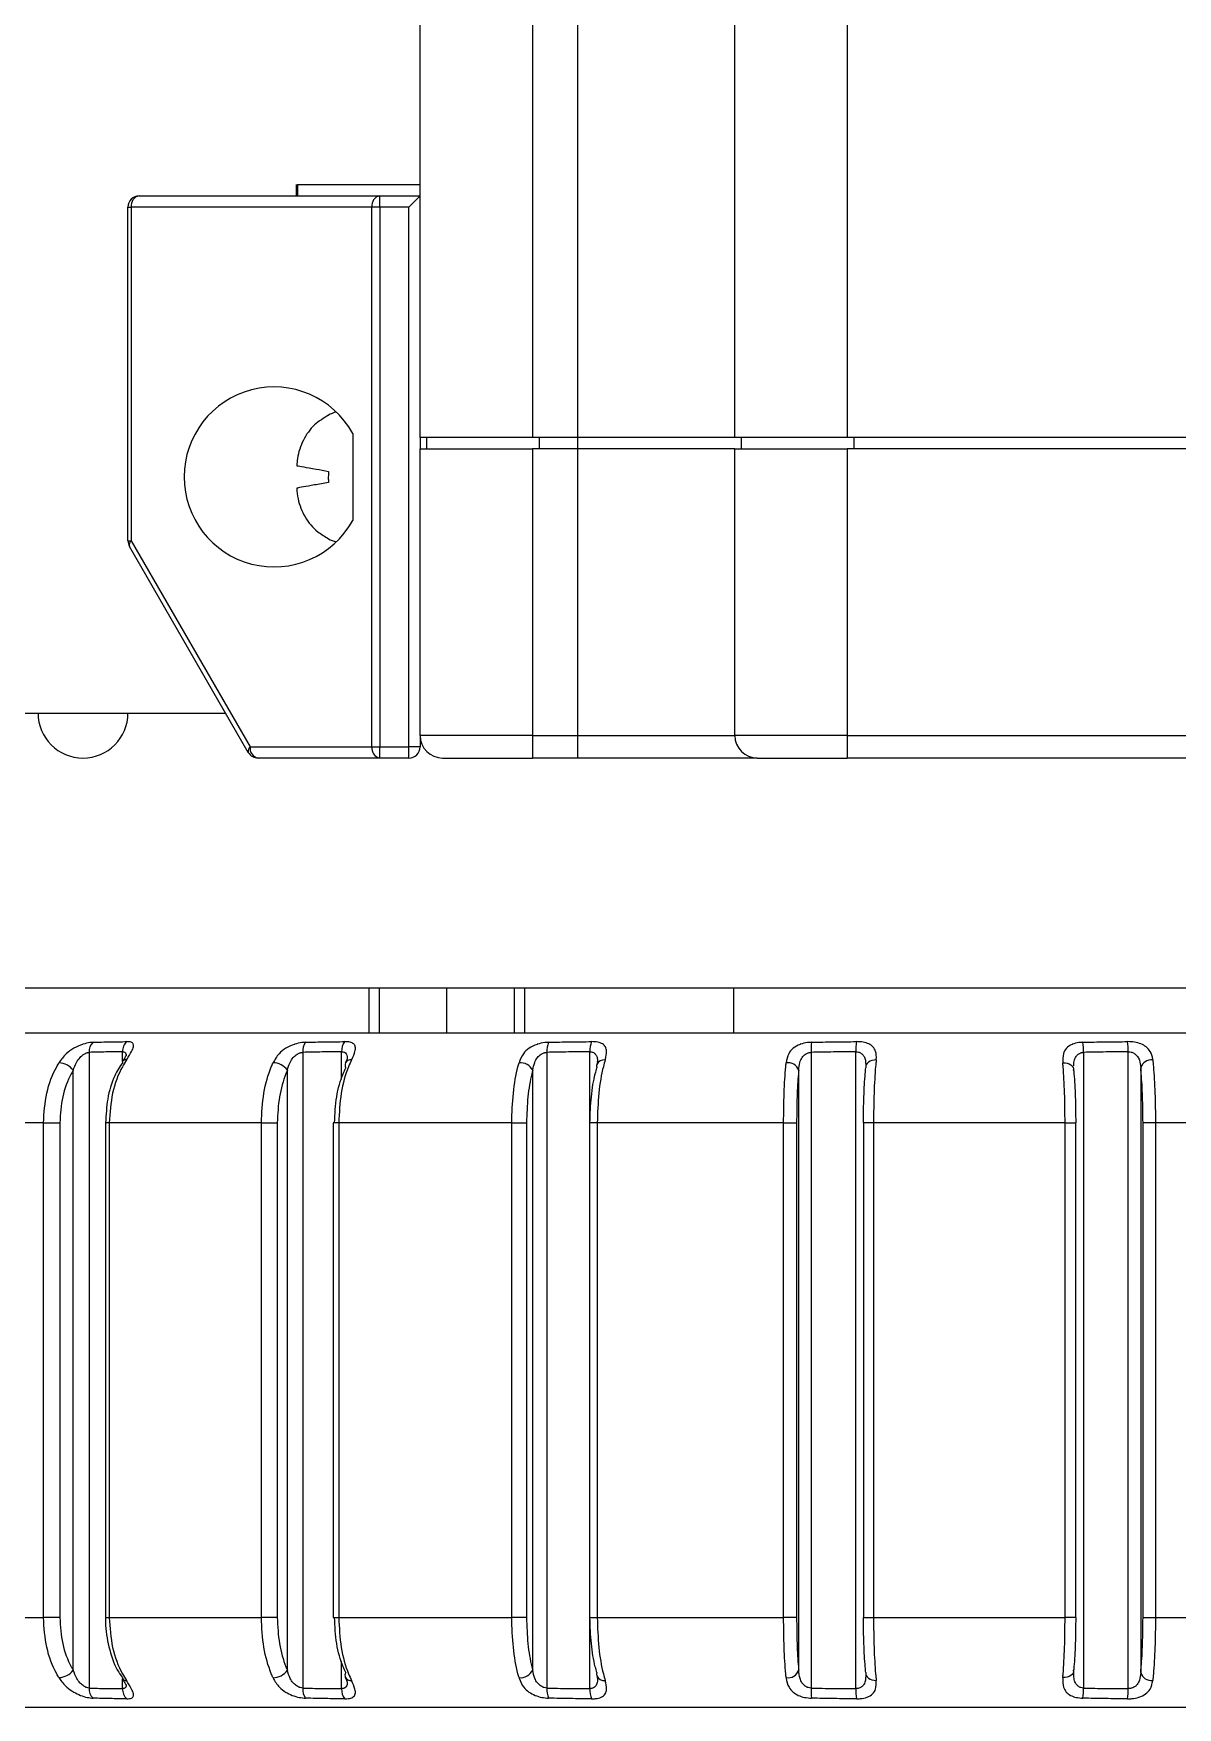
# Model space of a CAD drawing. Header units: millimetres. Extents: x -2889 to 8174, y 2447 to 8478.
# Drawn here: x 1609.78 to 1614.87, y 3367.22 to 3374.66 of the extents above; entities that cross this region are included whole.
import ezdxf

# ---------------------------------------------------------------- set-up
doc = ezdxf.new("R2010")
doc.units = ezdxf.units.MM

msp = doc.modelspace()

# ---------------------------------------------------------------- linework, layer by layer
at = {"color": 7, "linetype": 'Continuous', "lineweight": 25}
for p, q in [((1611.4999, 3372.863), (1611.4999, 3376.413)), ((1611.9999, 3376.413), (1611.9999, 3372.863)), ((1612.1999, 3376.413), (1612.1999, 3372.863)), ((1612.8999, 3372.863), (1612.8999, 3376.413)), ((1613.3999, 3376.413), (1613.3999, 3372.863)), ((1610.9499, 3373.938), (1610.9499, 3373.988)), ((1610.1999, 3373.888), (1610.2145, 3373.888)), ((1610.1999, 3372.4041), (1610.1999, 3373.888)), ((1611.2852, 3373.888), (1610.2145, 3373.888)), ((1610.2145, 3373.888), (1610.2145, 3372.4041)), ((1610.2499, 3373.938), (1611.3206, 3373.938)), ((1611.2852, 3371.488), (1611.2852, 3373.888)), ((1611.3206, 3373.888), (1611.2852, 3373.888)), ((1611.3206, 3373.888), (1611.3206, 3373.938)), ((1611.3206, 3373.938), (1611.4999, 3373.938)), ((1611.3206, 3373.888), (1611.3206, 3371.488)), ((1611.4499, 3373.888), (1611.3206, 3373.888)), ((1611.4499, 3373.888), (1611.4999, 3373.938)), ((1611.4499, 3371.488), (1611.4499, 3373.888)), ((1611.1999, 3372.8817), (1611.1999, 3372.4944)), ((1611.9999, 3372.863), (1611.4999, 3372.863)), ((1611.4999, 3372.863), (1611.4999, 3372.813)), ((1611.5299, 3372.813), (1611.5299, 3372.863)), ((1612.1999, 3372.863), (1611.9999, 3372.863)), ((1612.0299, 3372.863), (1612.0299, 3372.813)), ((1612.8999, 3372.863), (1612.1999, 3372.863)), ((1612.1999, 3372.863), (1612.1999, 3372.813)), ((1613.3999, 3372.863), (1612.8999, 3372.863)), ((1612.9299, 3372.813), (1612.9299, 3372.863)), ((1618.1999, 3372.863), (1613.3999, 3372.863)), ((1613.4299, 3372.863), (1613.4299, 3372.813)), ((1611.4999, 3371.538), (1611.4999, 3372.813)), ((1611.4999, 3372.813), (1611.9999, 3372.813)), ((1611.9999, 3372.813), (1611.9999, 3371.538)), ((1612.1999, 3372.813), (1611.9999, 3372.813)), ((1612.1999, 3372.813), (1612.1999, 3371.538)), ((1612.8999, 3372.813), (1612.1999, 3372.813)), ((1612.8999, 3371.538), (1612.8999, 3372.813)), ((1612.8999, 3372.813), (1613.3999, 3372.813)), ((1613.3999, 3372.813), (1613.3999, 3371.538)), ((1618.1999, 3372.813), (1613.3999, 3372.813)), ((1610.1999, 3372.4041), (1610.2145, 3372.4041)), ((1610.2145, 3372.4041), (1610.7434, 3371.488)), ((1611.0928, 3372.4132), (1611.0917, 3372.4131)), ((1610.7354, 3371.463), (1610.2066, 3372.3791)), ((1608.3999, 3371.638), (1610.6344, 3371.638)), ((1611.9999, 3371.538), (1611.4999, 3371.538)), ((1611.4999, 3371.538), (1611.4999, 3371.488)), ((1611.9999, 3371.538), (1612.1999, 3371.538)), ((1611.9999, 3371.538), (1611.9999, 3371.438)), ((1612.1999, 3371.538), (1612.8999, 3371.538)), ((1612.1999, 3371.538), (1612.1999, 3371.438)), ((1613.3999, 3371.538), (1612.8999, 3371.538)), ((1613.3999, 3371.538), (1618.1999, 3371.538)), ((1613.3999, 3371.538), (1613.3999, 3371.438)), ((1610.7434, 3371.488), (1611.2852, 3371.488)), ((1611.3206, 3371.438), (1610.7787, 3371.438)), ((1611.2852, 3371.488), (1611.3206, 3371.488)), ((1611.3206, 3371.488), (1611.4499, 3371.488)), ((1611.3206, 3371.438), (1611.3206, 3371.488)), ((1611.4499, 3371.438), (1611.3206, 3371.438)), ((1611.4999, 3371.488), (1611.4499, 3371.488)), ((1611.4499, 3371.438), (1611.4499, 3371.488)), ((1611.5999, 3371.438), (1611.9999, 3371.438)), ((1612.1999, 3371.438), (1611.9999, 3371.438)), ((1612.9999, 3371.438), (1612.1999, 3371.438)), ((1612.9999, 3371.438), (1613.3999, 3371.438)), ((1618.1999, 3371.438), (1613.3999, 3371.438)), ((1564.4739, 3370.4155), (1629.4739, 3370.4155)), ((1611.2727, 3370.2155), (1611.2727, 3370.4155)), ((1611.3191, 3370.2155), (1611.3191, 3370.4155)), ((1611.6191, 3370.2155), (1611.6191, 3370.4155)), ((1611.9191, 3370.2155), (1611.9191, 3370.4155)), ((1611.9655, 3370.2155), (1611.9655, 3370.4155)), ((1612.894, 3370.4155), (1612.894, 3370.2155)), ((1608.494, 3370.2155), (1619.694, 3370.2155)), ((1610.0272, 3370.1291), (1610.0272, 3367.3019)), ((1610.9775, 3370.1291), (1610.9775, 3367.3019)), ((1612.0639, 3370.1291), (1612.0639, 3367.3019)), ((1613.2391, 3370.1291), (1613.2391, 3367.3019)), ((1613.438, 3367.2994), (1613.438, 3370.1316)), ((1614.4516, 3370.1291), (1614.4516, 3367.3019)), ((1614.6505, 3367.2994), (1614.6505, 3370.1316)), ((1609.9566, 3367.3817), (1609.9566, 3370.0493)), ((1610.9092, 3367.3817), (1610.9092, 3370.0493)), ((1612.0009, 3367.3817), (1612.0009, 3370.0493)), ((1613.1841, 3367.3817), (1613.1841, 3370.0493)), ((1613.482, 3370.0692), (1613.4825, 3370.0602)), ((1614.4071, 3370.0493), (1614.4075, 3370.0592)), ((1614.7055, 3370.0602), (1614.7055, 3367.3708)), ((1609.8239, 3369.8155), (1609.2697, 3369.8155)), ((1609.8239, 3369.8155), (1609.8966, 3369.8155)), ((1609.8239, 3367.6155), (1609.8239, 3369.8155)), ((1609.8966, 3369.8155), (1609.8966, 3367.6155)), ((1610.0999, 3369.8155), (1610.0999, 3367.6155)), ((1610.1005, 3369.8159), (1610.1005, 3369.8155)), ((1610.7935, 3369.8155), (1610.1168, 3369.8155)), ((1610.1168, 3369.8155), (1610.1168, 3367.6155)), ((1610.7935, 3369.8155), (1610.8643, 3369.8155)), ((1610.7935, 3367.6155), (1610.7935, 3369.8155)), ((1610.8643, 3369.8155), (1610.8643, 3367.6155)), ((1611.1124, 3369.8155), (1611.1124, 3367.6155)), ((1611.9074, 3369.8155), (1611.1377, 3369.8155)), ((1611.1377, 3369.8155), (1611.1377, 3367.6155)), ((1611.9074, 3369.8155), (1611.9732, 3369.8155)), ((1611.9074, 3367.6155), (1611.9074, 3369.8155)), ((1611.9732, 3369.8155), (1611.9732, 3367.6155)), ((1612.2529, 3369.8155), (1612.2529, 3367.6155)), ((1612.2529, 3369.8155), (1612.2554, 3369.8155)), ((1613.1169, 3369.8155), (1612.2879, 3369.8155)), ((1612.2879, 3369.8155), (1612.2879, 3367.6155)), ((1613.1169, 3369.8155), (1613.1747, 3369.8155)), ((1613.1169, 3367.6155), (1613.1169, 3369.8155)), ((1613.1747, 3369.8155), (1613.1747, 3367.6155)), ((1613.4718, 3369.8155), (1613.4718, 3367.6155)), ((1614.3691, 3369.8155), (1613.517, 3369.8155)), ((1613.517, 3369.8155), (1613.517, 3367.6155)), ((1614.3691, 3367.6155), (1614.3691, 3369.8155)), ((1614.4168, 3367.6155), (1614.4168, 3369.8155)), ((1614.7713, 3369.8155), (1614.7159, 3369.8155)), ((1614.7159, 3367.6155), (1614.7159, 3369.8155)), ((1615.6092, 3369.8155), (1614.7713, 3369.8155)), ((1614.7713, 3369.8155), (1614.7713, 3367.6155)), ((1609.2697, 3367.6155), (1609.8239, 3367.6155)), ((1609.8966, 3367.6155), (1609.8239, 3367.6155)), ((1610.1168, 3367.6155), (1610.7935, 3367.6155)), ((1610.8643, 3367.6155), (1610.7935, 3367.6155)), ((1611.1377, 3367.6155), (1611.9074, 3367.6155)), ((1611.9732, 3367.6155), (1611.9074, 3367.6155)), ((1612.2554, 3367.6155), (1612.2529, 3367.6155)), ((1612.2879, 3367.6155), (1613.1169, 3367.6155)), ((1613.1747, 3367.6155), (1613.1169, 3367.6155)), ((1613.517, 3367.6155), (1614.3691, 3367.6155)), ((1614.7159, 3367.6155), (1614.7713, 3367.6155)), ((1614.7713, 3367.6155), (1615.6092, 3367.6155)), ((1613.482, 3367.3665), (1613.4826, 3367.3607)), ((1614.4076, 3367.3719), (1614.4071, 3367.3817)), ((1619.694, 3367.2155), (1608.494, 3367.2155))]:
    msp.add_line(p, q, dxfattribs=at)
at = {"color": 8, "linetype": 'Continuous', "lineweight": 25}
for p, q in [((1610.954, 3373.988), (1610.954, 3373.938)), ((1610.1759, 3370.0892), (1610.1759, 3370.1316)), ((1611.1507, 3370.0098), (1611.1507, 3370.1316)), ((1612.2541, 3369.8155), (1612.2541, 3370.1316)), ((1610.1168, 3369.8155), (1610.0999, 3369.8155)), ((1611.1377, 3369.8155), (1611.1124, 3369.8155)), ((1612.2879, 3369.8155), (1612.2529, 3369.8155)), ((1613.517, 3369.8155), (1613.4718, 3369.8155)), ((1614.3691, 3369.8155), (1614.4168, 3369.8155)), ((1610.1, 3367.6155), (1610.1168, 3367.6155)), ((1611.1124, 3367.6155), (1611.1377, 3367.6155)), ((1612.2529, 3367.6155), (1612.2879, 3367.6155)), ((1612.2541, 3367.2994), (1612.2541, 3367.6155)), ((1613.4718, 3367.6155), (1613.517, 3367.6155)), ((1614.4168, 3367.6155), (1614.3691, 3367.6155)), ((1611.1507, 3367.2994), (1611.1507, 3367.4212)), ((1610.1759, 3367.2994), (1610.1759, 3367.3416))]:
    msp.add_line(p, q, dxfattribs=at)
at = {"color": 7, "linetype": 'Continuous', "lineweight": 25, "flags": 128}
for points in [[(1613.5288, 3370.0952), (1613.5191, 3370.0945), (1613.5099, 3370.0926), (1613.5016, 3370.0894), (1613.4945, 3370.085), (1613.4888, 3370.0797), (1613.4849, 3370.0737), (1613.4827, 3370.0671), (1613.4825, 3370.0602)], [(1614.3591, 3370.0827), (1614.369, 3370.0823), (1614.3785, 3370.0806), (1614.3871, 3370.0776), (1614.3946, 3370.0734), (1614.4005, 3370.0683), (1614.4046, 3370.0624), (1614.4069, 3370.056), (1614.4071, 3370.0493)], [(1613.4825, 3367.3708), (1613.4827, 3367.3639), (1613.4849, 3367.3573), (1613.4888, 3367.3513), (1613.4945, 3367.346), (1613.5016, 3367.3416), (1613.5099, 3367.3384), (1613.5191, 3367.3364), (1613.5288, 3367.3358)], [(1614.4071, 3367.3817), (1614.4069, 3367.375), (1614.4046, 3367.3686), (1614.4005, 3367.3627), (1614.3946, 3367.3575), (1614.3871, 3367.3534), (1614.3785, 3367.3504), (1614.369, 3367.3487), (1614.3591, 3367.3483)]]:
    msp.add_lwpolyline(points, dxfattribs=at)
at = {"color": 7, "linetype": 'Continuous', "lineweight": 25}
for centre, radius, start, end in [((1610.2499, 3373.888), 0.05, 90, 180), ((1610.2587, 3373.8943), 0.0446, 101.42175, 188.04947), ((1611.3294, 3373.8943), 0.0446, 101.42175, 188.04947), ((1610.8499, 3372.688), 0.4, 28.95502, 331.04498), ((1611.1999, 3372.738), 0.25, 107.07958, 115.67911), ((1610.2499, 3372.4041), 0.05, 180, 210), ((1610.2294, 3372.3856), 0.0238, 128.91604, 195.81957), ((1611.1999, 3372.638), 0.25, 244.34572, 252.92042), ((1609.9999, 3371.638), 0.2, 180, 270), ((1609.9999, 3371.638), 0.2, 270, 0), ((1611.5999, 3371.538), 0.1, 180, 270), ((1612.9999, 3371.538), 0.1, 180, 270), ((1610.7583, 3371.4695), 0.0238, 128.91604, 195.81957), ((1610.7787, 3371.488), 0.05, 210, 270), ((1610.7876, 3371.4818), 0.0446, 171.95053, 258.57825), ((1611.3294, 3371.4818), 0.0446, 171.95053, 258.57825), ((1611.4499, 3371.488), 0.05, 270, 0), ((1610.0822, 3370.1331), 0.0551, 132.27156, 184.1777), ((1610.2312, 3370.135), 0.0554, 130.99564, 183.45759), ((1611.0422, 3370.1345), 0.065, 142.67896, 184.78531), ((1611.2155, 3370.1361), 0.065, 141.30333, 183.9972), ((1612.1578, 3370.136), 0.0942, 156.31153, 184.23682), ((1612.3475, 3370.1372), 0.0935, 154.93573, 183.39721), ((1613.5007, 3370.1402), 0.2618, 172.59741, 182.42197), ((1613.6956, 3370.1383), 0.2577, 171.41791, 181.49198), ((1614.1875, 3370.1289), 0.2641, 0.05058, 9.81592), ((1614.3924, 3370.1362), 0.2581, 358.98283, 9.04495), ((1614.7534, 3370.0453), 0.0502, 83.37072, 162.69731), ((1609.8886, 3369.9971), 0.0857, 37.52792, 87.10568), ((1610.8466, 3370.0073), 0.0754, 33.82504, 90.90851), ((1611.1896, 3370.0728), 0.0241, 158.13709, 211.42857), ((1611.9449, 3370.0194), 0.0635, 28.08838, 94.6212), ((1612.3089, 3370.0679), 0.024, 164.4034, 198.81224), ((1613.136, 3370.0321), 0.0511, 19.59766, 98.6135), ((1609.8886, 3367.4339), 0.0857, 272.89432, 322.47208), ((1610.1906, 3367.3554), 0.0197, 215.1446, 277.01231), ((1610.8466, 3367.4236), 0.0754, 269.09149, 326.17496), ((1611.1897, 3367.3581), 0.0243, 148.66544, 200.49075), ((1611.9449, 3367.4116), 0.0635, 265.3788, 331.91162), ((1612.309, 3367.363), 0.024, 161.22097, 194.25736), ((1613.136, 3367.3988), 0.0511, 261.3865, 340.40234), ((1614.7534, 3367.3857), 0.0502, 197.30269, 276.62928), ((1610.0822, 3367.2979), 0.0551, 175.8223, 227.72844), ((1610.2312, 3367.296), 0.0554, 176.54241, 229.00436), ((1611.0422, 3367.2965), 0.065, 175.21469, 217.32104), ((1611.2155, 3367.2948), 0.065, 176.0028, 218.69667), ((1612.1578, 3367.2949), 0.0942, 175.76318, 203.68847), ((1612.3475, 3367.2938), 0.0935, 176.60279, 205.06427), ((1613.5007, 3367.2908), 0.2618, 177.57803, 187.40259), ((1613.6956, 3367.2927), 0.2577, 178.50802, 188.58209), ((1614.1875, 3367.3021), 0.2641, 350.18408, 359.94942), ((1614.3924, 3367.2948), 0.2581, 350.95505, 1.01717)]:
    msp.add_arc(centre, radius, start, end, dxfattribs=at)
at = {"color": 8, "linetype": 'Continuous', "lineweight": 25}
for centre, radius, start, end in [((1610.1906, 3370.0756), 0.0197, 82.96953, 145.05048), ((1611.191, 3370.0678), 0.0277, 82.42552, 149.51619), ((1612.3184, 3370.0598), 0.0357, 82.58547, 155.83589), ((1611.1914, 3367.3638), 0.0282, 210.18506, 276.69814), ((1612.3184, 3367.371), 0.0355, 203.03191, 277.53)]:
    msp.add_arc(centre, radius, start, end, dxfattribs=at)
at = {"color": 7, "linetype": 'Continuous', "lineweight": 25}
for points, knots in [([(1610.954, 3373.988), (1611.0004, 3373.988), (1611.0928, 3373.988), (1611.3037, 3373.988), (1611.4473, 3373.988), (1611.4999, 3373.988)], [0, 0, 0, 0, 0.3888262, 0.7763574, 1, 1, 1, 1]), ([(1611.0928, 3372.9628), (1611.071, 3372.9495), (1611.0251, 3372.9216), (1610.9762, 3372.8532), (1610.9549, 3372.788), (1610.9516, 3372.7488), (1610.9507, 3372.7379)], [0, 0, 0, 0, 0.274934, 0.577811, 0.883094, 1, 1, 1, 1]), ([(1611.0917, 3372.963), (1611.0915, 3372.9631), (1611.0909, 3372.9632), (1611.0921, 3372.963), (1611.0928, 3372.9628)], [0, 0, 0, 0, 0.360817, 1, 1, 1, 1]), ([(1610.9507, 3372.7379), (1610.9515, 3372.7378), (1610.9547, 3372.7372), (1610.9769, 3372.7333), (1611.0283, 3372.7242), (1611.0734, 3372.7163), (1611.0928, 3372.7128)], [0, 0, 0, 0, 0.103922, 0.4335, 0.756252, 1, 1, 1, 1]), ([(1611.0928, 3372.7128), (1611.0918, 3372.7016), (1611.0903, 3372.685), (1611.0922, 3372.6685), (1611.0928, 3372.6632)], [0, 0, 0, 0, 0.67989, 1, 1, 1, 1]), ([(1611.0928, 3372.6632), (1611.071, 3372.6594), (1611.0251, 3372.6513), (1610.9762, 3372.6427), (1610.9549, 3372.6389), (1610.9516, 3372.6383), (1610.9507, 3372.6382)], [0, 0, 0, 0, 0.274934, 0.577811, 0.883094, 1, 1, 1, 1]), ([(1610.9507, 3372.6382), (1610.9522, 3372.6222), (1610.9565, 3372.5775), (1610.9844, 3372.5077), (1611.0346, 3372.447), (1611.0761, 3372.4229), (1611.0928, 3372.4132)], [0, 0, 0, 0, 0.171402, 0.481418, 0.791847, 1, 1, 1, 1]), ([(1610.0451, 3370.1739), (1610.0404, 3370.1735), (1610.0268, 3370.1726), (1610.0097, 3370.1684), (1609.9855, 3370.1605), (1609.9581, 3370.1482), (1609.9203, 3370.121), (1609.9029, 3370.0966), (1609.893, 3370.0827)], [0, 0, 0, 0, 0.092122, 0.262386, 0.269354, 0.484813, 0.707237, 1, 1, 1, 1]), ([(1610.0451, 3370.1739), (1610.0702, 3370.1746), (1610.1202, 3370.1761), (1610.17, 3370.1765), (1610.1948, 3370.1768)], [0, 0, 0, 0, 0.502163, 1, 1, 1, 1]), ([(1610.193, 3370.0952), (1610.1935, 3370.096), (1610.2026, 3370.1098), (1610.216, 3370.131), (1610.2257, 3370.1534), (1610.2254, 3370.1671), (1610.2159, 3370.1754), (1610.2018, 3370.1763), (1610.1948, 3370.1768)], [0, 0, 0, 0, 0.017221, 0.303134, 0.498408, 0.673919, 0.839322, 1, 1, 1, 1]), ([(1610.9905, 3370.1739), (1610.9851, 3370.1735), (1610.9696, 3370.1726), (1610.9517, 3370.1684), (1610.9272, 3370.1605), (1610.9007, 3370.1482), (1610.8668, 3370.121), (1610.8531, 3370.0966), (1610.8454, 3370.0827)], [0, 0, 0, 0, 0.092122, 0.262386, 0.269354, 0.484813, 0.707237, 1, 1, 1, 1]), ([(1610.9905, 3370.1739), (1611.0197, 3370.1746), (1611.0779, 3370.1761), (1611.1359, 3370.1765), (1611.1648, 3370.1768)], [0, 0, 0, 0, 0.502163, 1, 1, 1, 1]), ([(1611.1947, 3370.0952), (1611.195, 3370.096), (1611.2018, 3370.1098), (1611.2106, 3370.131), (1611.2129, 3370.1534), (1611.2059, 3370.1671), (1611.1903, 3370.1754), (1611.1732, 3370.1763), (1611.1648, 3370.1768)], [0, 0, 0, 0, 0.017221, 0.3031336, 0.4984082, 0.6739189, 0.8393223, 1, 1, 1, 1]), ([(1612.0716, 3370.1739), (1612.0657, 3370.1735), (1612.049, 3370.1726), (1612.0311, 3370.1684), (1612.0073, 3370.1605), (1611.9829, 3370.1482), (1611.9544, 3370.121), (1611.9451, 3370.0966), (1611.9398, 3370.0827)], [0, 0, 0, 0, 0.092122, 0.262386, 0.269354, 0.484813, 0.707237, 1, 1, 1, 1]), ([(1612.0716, 3370.1739), (1612.1036, 3370.1746), (1612.1674, 3370.1761), (1612.2311, 3370.1765), (1612.2628, 3370.1768)], [0, 0, 0, 0, 0.502163, 1, 1, 1, 1]), ([(1612.323, 3370.0952), (1612.3233, 3370.096), (1612.3274, 3370.1098), (1612.3312, 3370.131), (1612.326, 3370.1534), (1612.3127, 3370.1671), (1612.2916, 3370.1754), (1612.2723, 3370.1763), (1612.2628, 3370.1768)], [0, 0, 0, 0, 0.017221, 0.303134, 0.498408, 0.673919, 0.839322, 1, 1, 1, 1]), ([(1613.241, 3370.1739), (1613.235, 3370.1735), (1613.2177, 3370.1726), (1613.2006, 3370.1684), (1613.1786, 3370.1605), (1613.1573, 3370.1482), (1613.1354, 3370.121), (1613.1309, 3370.0966), (1613.1283, 3370.0827)], [0, 0, 0, 0, 0.092122, 0.262386, 0.269354, 0.484813, 0.707237, 1, 1, 1, 1]), ([(1613.241, 3370.1739), (1613.2745, 3370.1746), (1613.3411, 3370.1761), (1613.4076, 3370.1765), (1613.4408, 3370.1768)], [0, 0, 0, 0, 0.502163, 1, 1, 1, 1]), ([(1613.5288, 3370.0952), (1613.5289, 3370.096), (1613.5302, 3370.1098), (1613.5289, 3370.131), (1613.5163, 3370.1534), (1613.4973, 3370.1671), (1613.4716, 3370.1754), (1613.451, 3370.1763), (1613.4408, 3370.1768)], [0, 0, 0, 0, 0.017221, 0.3031336, 0.4984082, 0.6739189, 0.8393223, 1, 1, 1, 1]), ([(1614.4477, 3370.1739), (1614.4418, 3370.1735), (1614.4247, 3370.1726), (1614.4092, 3370.1684), (1614.39, 3370.1605), (1614.3727, 3370.1482), (1614.3584, 3370.121), (1614.3588, 3370.0966), (1614.3591, 3370.0827)], [0, 0, 0, 0, 0.092122, 0.262386, 0.269354, 0.484813, 0.707237, 1, 1, 1, 1]), ([(1614.4477, 3370.1739), (1614.4811, 3370.1746), (1614.5477, 3370.1761), (1614.6142, 3370.1765), (1614.6473, 3370.1768)], [0, 0, 0, 0, 0.502163, 1, 1, 1, 1]), ([(1614.7592, 3370.0952), (1614.7591, 3370.096), (1614.7576, 3370.1098), (1614.7513, 3370.131), (1614.7319, 3370.1534), (1614.708, 3370.1671), (1614.6788, 3370.1754), (1614.6577, 3370.1763), (1614.6473, 3370.1768)], [0, 0, 0, 0, 0.017221, 0.303134, 0.498408, 0.673919, 0.839322, 1, 1, 1, 1]), ([(1609.9566, 3370.0493), (1609.9608, 3370.0612), (1609.9679, 3370.0812), (1609.9849, 3370.1057), (1610.0015, 3370.12), (1610.0136, 3370.1259), (1610.0213, 3370.1284), (1610.0249, 3370.1288), (1610.0272, 3370.1291)], [0, 0, 0, 0, 0.3364304, 0.5673538, 0.7688145, 0.881315, 0.9225605, 1, 1, 1, 1]), ([(1610.1759, 3370.1316), (1610.1512, 3370.1314), (1610.1016, 3370.131), (1610.0521, 3370.1297), (1610.0272, 3370.1291)], [0, 0, 0, 0, 0.497895, 1, 1, 1, 1]), ([(1610.1767, 3370.0855), (1610.1641, 3370.0658), (1610.1337, 3370.0182), (1610.1061, 3369.9242), (1610.1023, 3369.8513), (1610.1005, 3369.8159)], [0, 0, 0, 0, 0.264443, 0.641687, 1, 1, 1, 1]), ([(1610.193, 3370.0952), (1610.187, 3370.0854), (1610.1608, 3370.0427), (1610.1257, 3369.9502), (1610.1198, 3369.8604), (1610.1168, 3369.8155)], [0, 0, 0, 0, 0.129122, 0.56456, 1, 1, 1, 1]), ([(1610.1928, 3370.1186), (1610.1929, 3370.1187), (1610.193, 3370.119), (1610.1915, 3370.1152), (1610.187, 3370.1068), (1610.1811, 3370.097), (1610.1759, 3370.0892), (1610.1746, 3370.0873)], [0, 0, 0, 0, 0.08184, 0.260284, 0.509276, 0.877776, 1, 1, 1, 1]), ([(1610.9092, 3370.0493), (1610.9124, 3370.0612), (1610.918, 3370.0812), (1610.9333, 3370.1057), (1610.9495, 3370.12), (1610.9623, 3370.1259), (1610.9706, 3370.1284), (1610.9748, 3370.1288), (1610.9775, 3370.1291)], [0, 0, 0, 0, 0.33643, 0.567354, 0.768814, 0.881315, 0.92256, 1, 1, 1, 1]), ([(1611.1507, 3370.1316), (1611.1219, 3370.1314), (1611.0642, 3370.131), (1611.0065, 3370.1297), (1610.9775, 3370.1291)], [0, 0, 0, 0, 0.497895, 1, 1, 1, 1]), ([(1611.1947, 3370.0952), (1611.1902, 3370.0854), (1611.1706, 3370.0427), (1611.1444, 3369.9502), (1611.14, 3369.8604), (1611.1377, 3369.8155)], [0, 0, 0, 0, 0.129122, 0.56456, 1, 1, 1, 1]), ([(1611.1757, 3370.103), (1611.1757, 3370.1031), (1611.1757, 3370.1038), (1611.1749, 3370.0995), (1611.1721, 3370.0922), (1611.1686, 3370.0851), (1611.167, 3370.0818)], [0, 0, 0, 0, 0.079625, 0.371848, 0.708974, 1, 1, 1, 1]), ([(1612.0009, 3370.0493), (1612.0031, 3370.0612), (1612.0069, 3370.0812), (1612.0199, 3370.1057), (1612.035, 3370.12), (1612.0478, 3370.1259), (1612.0565, 3370.1284), (1612.061, 3370.1288), (1612.0639, 3370.1291)], [0, 0, 0, 0, 0.33643, 0.567354, 0.768814, 0.881315, 0.92256, 1, 1, 1, 1]), ([(1612.2541, 3370.1316), (1612.2226, 3370.1314), (1612.1591, 3370.131), (1612.0957, 3370.1297), (1612.0639, 3370.1291)], [0, 0, 0, 0, 0.497895, 1, 1, 1, 1]), ([(1612.2886, 3370.0875), (1612.2886, 3370.087), (1612.2885, 3370.0859), (1612.2878, 3370.0802), (1612.286, 3370.0753), (1612.2857, 3370.0745)], [0, 0, 0, 0, 0.343499, 0.889, 1, 1, 1, 1]), ([(1612.323, 3370.0952), (1612.3203, 3370.0854), (1612.3082, 3370.0427), (1612.292, 3369.9502), (1612.2893, 3369.8604), (1612.2879, 3369.8155)], [0, 0, 0, 0, 0.129122, 0.56456, 1, 1, 1, 1]), ([(1613.1841, 3370.0493), (1613.1852, 3370.0612), (1613.187, 3370.0812), (1613.1972, 3370.1057), (1613.2105, 3370.12), (1613.2228, 3370.1259), (1613.2314, 3370.1284), (1613.2361, 3370.1288), (1613.2391, 3370.1291)], [0, 0, 0, 0, 0.33643, 0.567354, 0.768814, 0.881315, 0.92256, 1, 1, 1, 1]), ([(1613.438, 3370.1316), (1613.405, 3370.1314), (1613.3387, 3370.131), (1613.2724, 3370.1297), (1613.2391, 3370.1291)], [0, 0, 0, 0, 0.497895, 1, 1, 1, 1]), ([(1613.5288, 3370.0952), (1613.5278, 3370.0854), (1613.5238, 3370.0427), (1613.5183, 3369.9502), (1613.5174, 3369.8604), (1613.517, 3369.8155)], [0, 0, 0, 0, 0.129122, 0.56456, 1, 1, 1, 1]), ([(1614.6505, 3370.1316), (1614.6175, 3370.1314), (1614.5512, 3370.131), (1614.4849, 3370.1297), (1614.4516, 3370.1291)], [0, 0, 0, 0, 0.497895, 1, 1, 1, 1]), ([(1614.6505, 3370.1316), (1614.6549, 3370.1314), (1614.6601, 3370.131), (1614.6702, 3370.1282), (1614.6811, 3370.1229), (1614.6928, 3370.1105), (1614.7026, 3370.0898), (1614.7043, 3370.0717), (1614.7055, 3370.0602)], [0, 0, 0, 0, 0.11624, 0.138706, 0.285713, 0.452162, 0.653789, 1, 1, 1, 1]), ([(1614.7592, 3370.0952), (1614.7602, 3370.0854), (1614.7643, 3370.0427), (1614.7699, 3369.9502), (1614.7708, 3369.8604), (1614.7713, 3369.8155)], [0, 0, 0, 0, 0.129122, 0.56456, 1, 1, 1, 1]), ([(1609.8239, 3369.8155), (1609.8268, 3369.8604), (1609.8328, 3369.9501), (1609.8665, 3370.0372), (1609.8896, 3370.0769), (1609.893, 3370.0827)], [0, 0, 0, 0, 0.460321, 0.920593, 1, 1, 1, 1]), ([(1609.9566, 3370.0493), (1609.9537, 3370.0442), (1609.9336, 3370.0095), (1609.9043, 3369.9333), (1609.8992, 3369.8548), (1609.8966, 3369.8155)], [0, 0, 0, 0, 0.079415, 0.539702, 1, 1, 1, 1]), ([(1610.7935, 3369.8155), (1610.7957, 3369.8604), (1610.8002, 3369.9501), (1610.8255, 3370.0372), (1610.8428, 3370.0769), (1610.8454, 3370.0827)], [0, 0, 0, 0, 0.460321, 0.920593, 1, 1, 1, 1]), ([(1610.9092, 3370.0493), (1610.907, 3370.0442), (1610.892, 3370.0095), (1610.8701, 3369.9333), (1610.8662, 3369.8548), (1610.8643, 3369.8155)], [0, 0, 0, 0, 0.0794151, 0.5397016, 1, 1, 1, 1]), ([(1611.1191, 3369.8155), (1611.121, 3369.8548), (1611.1249, 3369.9334), (1611.1479, 3370.0143), (1611.1651, 3370.0517), (1611.169, 3370.0602)], [0, 0, 0, 0, 0.435439, 0.870878, 1, 1, 1, 1]), ([(1611.9074, 3369.8155), (1611.9088, 3369.8604), (1611.9116, 3369.9501), (1611.9274, 3370.0372), (1611.9382, 3370.0769), (1611.9398, 3370.0827)], [0, 0, 0, 0, 0.460321, 0.920593, 1, 1, 1, 1]), ([(1612.0009, 3370.0493), (1611.9995, 3370.0442), (1611.9903, 3370.0095), (1611.9768, 3369.9333), (1611.9744, 3369.8548), (1611.9732, 3369.8155)], [0, 0, 0, 0, 0.079415, 0.539702, 1, 1, 1, 1]), ([(1612.2554, 3369.8155), (1612.2566, 3369.8548), (1612.259, 3369.9334), (1612.2732, 3370.0143), (1612.2838, 3370.0517), (1612.2862, 3370.0602)], [0, 0, 0, 0, 0.435439, 0.870878, 1, 1, 1, 1]), ([(1613.1169, 3369.8155), (1613.1174, 3369.8604), (1613.1184, 3369.9501), (1613.1239, 3370.0372), (1613.1277, 3370.0769), (1613.1283, 3370.0827)], [0, 0, 0, 0, 0.460321, 0.920593, 1, 1, 1, 1]), ([(1613.1841, 3370.0493), (1613.1837, 3370.0442), (1613.1805, 3370.0095), (1613.176, 3369.9333), (1613.1752, 3369.8548), (1613.1747, 3369.8155)], [0, 0, 0, 0, 0.079415, 0.539702, 1, 1, 1, 1]), ([(1613.4721, 3369.8155), (1613.4725, 3369.8548), (1613.4733, 3369.9334), (1613.4781, 3370.0143), (1613.4817, 3370.0517), (1613.4825, 3370.0602)], [0, 0, 0, 0, 0.435439, 0.870878, 1, 1, 1, 1]), ([(1614.3691, 3369.8155), (1614.3686, 3369.8604), (1614.3678, 3369.9501), (1614.3629, 3370.0372), (1614.3595, 3370.0769), (1614.3591, 3370.0827)], [0, 0, 0, 0, 0.460321, 0.920593, 1, 1, 1, 1]), ([(1614.4071, 3370.0493), (1614.4076, 3370.0442), (1614.4107, 3370.0095), (1614.4153, 3369.9333), (1614.4161, 3369.8548), (1614.4165, 3369.8155)], [0, 0, 0, 0, 0.079415, 0.539702, 1, 1, 1, 1]), ([(1614.7159, 3369.8155), (1614.7155, 3369.8548), (1614.7147, 3369.9334), (1614.7099, 3370.0143), (1614.7063, 3370.0517), (1614.7055, 3370.0602)], [0, 0, 0, 0, 0.4354391, 0.870878, 1, 1, 1, 1]), ([(1609.893, 3367.3483), (1609.8896, 3367.3541), (1609.8665, 3367.3937), (1609.8328, 3367.4809), (1609.8268, 3367.5706), (1609.8239, 3367.6155)], [0, 0, 0, 0, 0.079407, 0.539679, 1, 1, 1, 1]), ([(1609.8966, 3367.6155), (1609.8992, 3367.5762), (1609.9043, 3367.4977), (1609.9336, 3367.4215), (1609.9537, 3367.3868), (1609.9566, 3367.3817)], [0, 0, 0, 0, 0.460298, 0.920585, 1, 1, 1, 1]), ([(1610.1007, 3367.6155), (1610.1005, 3367.6086), (1610.0993, 3367.5644), (1610.113, 3367.4833), (1610.141, 3367.3947), (1610.171, 3367.354), (1610.1814, 3367.3399)], [0, 0, 0, 0, 0.0679067, 0.4329565, 0.8038419, 1, 1, 1, 1]), ([(1610.1168, 3367.6155), (1610.1198, 3367.5706), (1610.1257, 3367.4808), (1610.1608, 3367.3883), (1610.187, 3367.3456), (1610.193, 3367.3358)], [0, 0, 0, 0, 0.43544, 0.870878, 1, 1, 1, 1]), ([(1610.8454, 3367.3483), (1610.8428, 3367.3541), (1610.8255, 3367.3937), (1610.8002, 3367.4809), (1610.7957, 3367.5706), (1610.7935, 3367.6155)], [0, 0, 0, 0, 0.079407, 0.539679, 1, 1, 1, 1]), ([(1610.8643, 3367.6155), (1610.8662, 3367.5762), (1610.8701, 3367.4977), (1610.892, 3367.4215), (1610.907, 3367.3868), (1610.9092, 3367.3817)], [0, 0, 0, 0, 0.460298, 0.920585, 1, 1, 1, 1]), ([(1611.169, 3367.3708), (1611.1651, 3367.3793), (1611.1479, 3367.4167), (1611.1249, 3367.4976), (1611.121, 3367.5762), (1611.1191, 3367.6155)], [0, 0, 0, 0, 0.129122, 0.564561, 1, 1, 1, 1]), ([(1611.1377, 3367.6155), (1611.14, 3367.5706), (1611.1444, 3367.4808), (1611.1706, 3367.3883), (1611.1902, 3367.3456), (1611.1947, 3367.3358)], [0, 0, 0, 0, 0.43544, 0.870878, 1, 1, 1, 1]), ([(1611.9398, 3367.3483), (1611.9382, 3367.3541), (1611.9274, 3367.3937), (1611.9116, 3367.4809), (1611.9088, 3367.5706), (1611.9074, 3367.6155)], [0, 0, 0, 0, 0.079407, 0.539679, 1, 1, 1, 1]), ([(1611.9732, 3367.6155), (1611.9744, 3367.5762), (1611.9768, 3367.4977), (1611.9903, 3367.4215), (1611.9995, 3367.3868), (1612.0009, 3367.3817)], [0, 0, 0, 0, 0.460298, 0.920585, 1, 1, 1, 1]), ([(1612.2862, 3367.3708), (1612.2838, 3367.3793), (1612.2732, 3367.4167), (1612.259, 3367.4976), (1612.2566, 3367.5762), (1612.2554, 3367.6155)], [0, 0, 0, 0, 0.129122, 0.564561, 1, 1, 1, 1]), ([(1612.2879, 3367.6155), (1612.2893, 3367.5706), (1612.292, 3367.4808), (1612.3082, 3367.3883), (1612.3203, 3367.3456), (1612.323, 3367.3358)], [0, 0, 0, 0, 0.4354396, 0.8708783, 1, 1, 1, 1]), ([(1613.1283, 3367.3483), (1613.1277, 3367.3541), (1613.1239, 3367.3937), (1613.1184, 3367.4809), (1613.1174, 3367.5706), (1613.1169, 3367.6155)], [0, 0, 0, 0, 0.079407, 0.539679, 1, 1, 1, 1]), ([(1613.1747, 3367.6155), (1613.1752, 3367.5762), (1613.176, 3367.4977), (1613.1805, 3367.4215), (1613.1837, 3367.3868), (1613.1841, 3367.3817)], [0, 0, 0, 0, 0.460298, 0.920585, 1, 1, 1, 1]), ([(1613.4825, 3367.3708), (1613.4817, 3367.3793), (1613.4781, 3367.4167), (1613.4733, 3367.4976), (1613.4725, 3367.5762), (1613.4721, 3367.6155)], [0, 0, 0, 0, 0.129122, 0.564561, 1, 1, 1, 1]), ([(1613.517, 3367.6155), (1613.5174, 3367.5706), (1613.5183, 3367.4808), (1613.5238, 3367.3883), (1613.5278, 3367.3456), (1613.5288, 3367.3358)], [0, 0, 0, 0, 0.43544, 0.870878, 1, 1, 1, 1]), ([(1614.3591, 3367.3483), (1614.3595, 3367.3541), (1614.3629, 3367.3937), (1614.3678, 3367.4809), (1614.3686, 3367.5706), (1614.3691, 3367.6155)], [0, 0, 0, 0, 0.079407, 0.539679, 1, 1, 1, 1]), ([(1614.4165, 3367.6155), (1614.4161, 3367.5762), (1614.4153, 3367.4977), (1614.4107, 3367.4215), (1614.4076, 3367.3868), (1614.4071, 3367.3817)], [0, 0, 0, 0, 0.4602984, 0.9205849, 1, 1, 1, 1]), ([(1614.7055, 3367.3708), (1614.7063, 3367.3793), (1614.7099, 3367.4167), (1614.7147, 3367.4976), (1614.7155, 3367.5762), (1614.7159, 3367.6155)], [0, 0, 0, 0, 0.129122, 0.5645609, 1, 1, 1, 1]), ([(1614.7713, 3367.6155), (1614.7708, 3367.5706), (1614.7699, 3367.4808), (1614.7643, 3367.3883), (1614.7602, 3367.3456), (1614.7592, 3367.3358)], [0, 0, 0, 0, 0.43544, 0.870878, 1, 1, 1, 1]), ([(1609.893, 3367.3483), (1609.8935, 3367.3475), (1609.9029, 3367.3321), (1609.9223, 3367.3089), (1609.9565, 3367.2841), (1609.9881, 3367.269), (1610.0195, 3367.2595), (1610.0367, 3367.2579), (1610.0451, 3367.2571)], [0, 0, 0, 0, 0.017352, 0.313761, 0.508689, 0.681484, 0.843326, 1, 1, 1, 1]), ([(1610.0272, 3367.3019), (1610.0238, 3367.3024), (1610.0197, 3367.303), (1610.0104, 3367.3065), (1609.9993, 3367.3127), (1609.9845, 3367.3263), (1609.9681, 3367.3492), (1609.9611, 3367.369), (1609.9566, 3367.3817)], [0, 0, 0, 0, 0.111827, 0.132687, 0.27523, 0.438994, 0.64076, 1, 1, 1, 1]), ([(1610.1743, 3367.3439), (1610.1776, 3367.3389), (1610.1846, 3367.3284), (1610.1905, 3367.3179), (1610.1929, 3367.3122), (1610.1929, 3367.3123), (1610.1928, 3367.3124)], [0, 0, 0, 0, 0.322603, 0.6834831, 0.9014899, 1, 1, 1, 1]), ([(1610.1948, 3367.2542), (1610.1991, 3367.2544), (1610.2114, 3367.2548), (1610.2243, 3367.2609), (1610.2267, 3367.2752), (1610.2163, 3367.2997), (1610.2016, 3367.3225), (1610.193, 3367.3358)], [0, 0, 0, 0, 0.0960234, 0.272505, 0.4818975, 0.6989082, 1, 1, 1, 1]), ([(1610.8454, 3367.3483), (1610.8458, 3367.3475), (1610.8528, 3367.3321), (1610.8686, 3367.3089), (1610.8993, 3367.2841), (1610.9297, 3367.269), (1610.9617, 3367.2595), (1610.981, 3367.2579), (1610.9905, 3367.2571)], [0, 0, 0, 0, 0.017352, 0.313761, 0.508689, 0.681484, 0.843326, 1, 1, 1, 1]), ([(1610.9775, 3367.3019), (1610.9735, 3367.3024), (1610.9688, 3367.303), (1610.9589, 3367.3065), (1610.9474, 3367.3127), (1610.933, 3367.3263), (1610.9182, 3367.3492), (1610.9127, 3367.369), (1610.9092, 3367.3817)], [0, 0, 0, 0, 0.111827, 0.132687, 0.27523, 0.438994, 0.64076, 1, 1, 1, 1]), ([(1611.1648, 3367.2542), (1611.1699, 3367.2544), (1611.1845, 3367.2548), (1611.203, 3367.2609), (1611.213, 3367.2752), (1611.2111, 3367.2997), (1611.2007, 3367.3225), (1611.1947, 3367.3358)], [0, 0, 0, 0, 0.096023, 0.272505, 0.481898, 0.698908, 1, 1, 1, 1]), ([(1611.1666, 3367.3495), (1611.1689, 3367.3451), (1611.1732, 3367.3366), (1611.1755, 3367.3287), (1611.1756, 3367.3281), (1611.1756, 3367.3279)], [0, 0, 0, 0, 0.3919213, 0.7623513, 1, 1, 1, 1]), ([(1611.9398, 3367.3483), (1611.94, 3367.3475), (1611.9445, 3367.3321), (1611.9559, 3367.3089), (1611.9818, 3367.2841), (1612.0096, 3367.269), (1612.0407, 3367.2595), (1612.0614, 3367.2579), (1612.0716, 3367.2571)], [0, 0, 0, 0, 0.017352, 0.313761, 0.508689, 0.681484, 0.843326, 1, 1, 1, 1]), ([(1612.0639, 3367.3019), (1612.0596, 3367.3024), (1612.0546, 3367.303), (1612.0444, 3367.3065), (1612.033, 3367.3127), (1612.0197, 3367.3263), (1612.007, 3367.3492), (1612.0033, 3367.369), (1612.0009, 3367.3817)], [0, 0, 0, 0, 0.111827, 0.132687, 0.27523, 0.438994, 0.64076, 1, 1, 1, 1]), ([(1612.2628, 3367.2542), (1612.2685, 3367.2544), (1612.2848, 3367.2548), (1612.3082, 3367.2609), (1612.3252, 3367.2752), (1612.3318, 3367.2997), (1612.3263, 3367.3225), (1612.323, 3367.3358)], [0, 0, 0, 0, 0.096023, 0.272505, 0.481898, 0.698908, 1, 1, 1, 1]), ([(1612.2853, 3367.357), (1612.2863, 3367.3542), (1612.2887, 3367.3474), (1612.2885, 3367.3423), (1612.2887, 3367.3429), (1612.2887, 3367.3429)], [0, 0, 0, 0, 0.394577, 0.951143, 1, 1, 1, 1]), ([(1613.1283, 3367.3483), (1613.1284, 3367.3475), (1613.13, 3367.3321), (1613.1366, 3367.3089), (1613.1566, 3367.2841), (1613.1805, 3367.269), (1613.2095, 3367.2595), (1613.2306, 3367.2579), (1613.241, 3367.2571)], [0, 0, 0, 0, 0.017352, 0.313761, 0.508689, 0.681484, 0.843326, 1, 1, 1, 1]), ([(1613.2391, 3367.3019), (1613.2347, 3367.3024), (1613.2295, 3367.303), (1613.2194, 3367.3065), (1613.2086, 3367.3127), (1613.197, 3367.3263), (1613.1871, 3367.3492), (1613.1853, 3367.369), (1613.1841, 3367.3817)], [0, 0, 0, 0, 0.1118268, 0.132687, 0.2752303, 0.4389941, 0.6407604, 1, 1, 1, 1]), ([(1613.4408, 3367.2542), (1613.4469, 3367.2544), (1613.4641, 3367.2548), (1613.4913, 3367.2609), (1613.5148, 3367.2752), (1613.5296, 3367.2997), (1613.5291, 3367.3225), (1613.5288, 3367.3358)], [0, 0, 0, 0, 0.0960234, 0.272505, 0.4818975, 0.6989082, 1, 1, 1, 1]), ([(1614.3591, 3367.3483), (1614.359, 3367.3475), (1614.3577, 3367.3321), (1614.3592, 3367.3089), (1614.3723, 3367.2841), (1614.3914, 3367.269), (1614.4169, 3367.2595), (1614.4376, 3367.2579), (1614.4477, 3367.2571)], [0, 0, 0, 0, 0.017352, 0.313761, 0.508689, 0.681484, 0.843326, 1, 1, 1, 1]), ([(1614.6473, 3367.2542), (1614.6535, 3367.2544), (1614.671, 3367.2548), (1614.7009, 3367.2609), (1614.7296, 3367.2752), (1614.752, 3367.2997), (1614.7566, 3367.3225), (1614.7592, 3367.3358)], [0, 0, 0, 0, 0.0960234, 0.272505, 0.4818975, 0.6989082, 1, 1, 1, 1]), ([(1614.7055, 3367.3708), (1614.7044, 3367.3594), (1614.7025, 3367.3407), (1614.6926, 3367.3202), (1614.6829, 3367.3103), (1614.6739, 3367.3045), (1614.6667, 3367.3016), (1614.6581, 3367.2997), (1614.6536, 3367.2995), (1614.6505, 3367.2994)], [0, 0, 0, 0, 0.343735, 0.56662, 0.703968, 0.762734, 0.879015, 0.917663, 1, 1, 1, 1]), ([(1610.0272, 3367.3019), (1610.0521, 3367.3013), (1610.1016, 3367.3), (1610.1512, 3367.2996), (1610.1759, 3367.2994)], [0, 0, 0, 0, 0.502105, 1, 1, 1, 1]), ([(1610.1948, 3367.2542), (1610.17, 3367.2544), (1610.1202, 3367.2549), (1610.0702, 3367.2564), (1610.0451, 3367.2571)], [0, 0, 0, 0, 0.497837, 1, 1, 1, 1]), ([(1610.9775, 3367.3019), (1611.0065, 3367.3013), (1611.0642, 3367.3), (1611.1219, 3367.2996), (1611.1507, 3367.2994)], [0, 0, 0, 0, 0.502105, 1, 1, 1, 1]), ([(1611.1648, 3367.2542), (1611.1359, 3367.2544), (1611.0779, 3367.2549), (1611.0197, 3367.2564), (1610.9905, 3367.2571)], [0, 0, 0, 0, 0.497837, 1, 1, 1, 1]), ([(1612.0639, 3367.3019), (1612.0957, 3367.3013), (1612.1591, 3367.3), (1612.2226, 3367.2996), (1612.2541, 3367.2994)], [0, 0, 0, 0, 0.502105, 1, 1, 1, 1]), ([(1612.2628, 3367.2542), (1612.2311, 3367.2544), (1612.1674, 3367.2549), (1612.1036, 3367.2564), (1612.0716, 3367.2571)], [0, 0, 0, 0, 0.497837, 1, 1, 1, 1]), ([(1613.2391, 3367.3019), (1613.2724, 3367.3013), (1613.3387, 3367.3), (1613.405, 3367.2996), (1613.438, 3367.2994)], [0, 0, 0, 0, 0.502105, 1, 1, 1, 1]), ([(1613.4408, 3367.2542), (1613.4076, 3367.2544), (1613.3411, 3367.2549), (1613.2745, 3367.2564), (1613.241, 3367.2571)], [0, 0, 0, 0, 0.497837, 1, 1, 1, 1]), ([(1614.6473, 3367.2542), (1614.6142, 3367.2544), (1614.5477, 3367.2549), (1614.4811, 3367.2564), (1614.4477, 3367.2571)], [0, 0, 0, 0, 0.497837, 1, 1, 1, 1]), ([(1614.4516, 3367.3019), (1614.4849, 3367.3013), (1614.5512, 3367.3), (1614.6175, 3367.2996), (1614.6505, 3367.2994)], [0, 0, 0, 0, 0.502105, 1, 1, 1, 1])]:
    msp.add_open_spline(points, degree=3, knots=knots, dxfattribs=at)
at = {"color": 8, "linetype": 'Continuous', "lineweight": 25}
for points, knots in [([(1610.1759, 3370.1316), (1610.1789, 3370.1314), (1610.1825, 3370.1311), (1610.1879, 3370.1282), (1610.1918, 3370.1236), (1610.192, 3370.1167), (1610.1921, 3370.1134)], [0, 0, 0, 0, 0.278383, 0.332186, 0.684253, 1, 1, 1, 1]), ([(1611.1507, 3370.1316), (1611.1543, 3370.1314), (1611.1586, 3370.131), (1611.1657, 3370.1282), (1611.1719, 3370.1228), (1611.1755, 3370.1131), (1611.1753, 3370.1052), (1611.1752, 3370.1023)], [0, 0, 0, 0, 0.209852, 0.250411, 0.515809, 0.816305, 1, 1, 1, 1]), ([(1612.2541, 3370.1316), (1612.2582, 3370.1314), (1612.263, 3370.131), (1612.2715, 3370.1282), (1612.2797, 3370.1229), (1612.2864, 3370.1104), (1612.2891, 3370.0982), (1612.2883, 3370.0896), (1612.2881, 3370.0875)], [0, 0, 0, 0, 0.1619277, 0.1932237, 0.3980115, 0.6298827, 0.9107588, 1, 1, 1, 1]), ([(1613.438, 3370.1316), (1613.4423, 3370.1314), (1613.4474, 3370.131), (1613.4569, 3370.1282), (1613.4667, 3370.1229), (1613.4761, 3370.1105), (1613.4822, 3370.0926), (1613.4821, 3370.0776), (1613.482, 3370.0692)], [0, 0, 0, 0, 0.1281906, 0.1529662, 0.3150871, 0.4986486, 0.7210052, 1, 1, 1, 1]), ([(1614.4079, 3370.0693), (1614.408, 3370.0744), (1614.408, 3370.0875), (1614.4137, 3370.1056), (1614.4246, 3370.12), (1614.4358, 3370.1259), (1614.444, 3370.1284), (1614.4486, 3370.1288), (1614.4516, 3370.1291)], [0, 0, 0, 0, 0.177706, 0.463866, 0.713516, 0.852926, 0.904037, 1, 1, 1, 1]), ([(1612.2882, 3367.3429), (1612.2883, 3367.3411), (1612.2891, 3367.332), (1612.2864, 3367.3203), (1612.2807, 3367.3103), (1612.2743, 3367.3045), (1612.2686, 3367.3016), (1612.2612, 3367.2997), (1612.257, 3367.2995), (1612.2541, 3367.2994)], [0, 0, 0, 0, 0.07859, 0.391525, 0.584365, 0.666873, 0.830135, 0.884397, 1, 1, 1, 1]), ([(1613.482, 3367.3608), (1613.482, 3367.3529), (1613.4821, 3367.3376), (1613.4761, 3367.3202), (1613.4682, 3367.3103), (1613.4603, 3367.3045), (1613.4537, 3367.3016), (1613.4455, 3367.2997), (1613.441, 3367.2995), (1613.438, 3367.2994)], [0, 0, 0, 0, 0.26828, 0.516791, 0.669931, 0.735454, 0.865105, 0.908196, 1, 1, 1, 1]), ([(1614.4516, 3367.3019), (1614.4473, 3367.3024), (1614.4422, 3367.303), (1614.4327, 3367.3065), (1614.423, 3367.3127), (1614.4136, 3367.3263), (1614.4075, 3367.3461), (1614.4075, 3367.3626), (1614.4076, 3367.3719)], [0, 0, 0, 0, 0.123497, 0.146534, 0.303953, 0.484807, 0.707629, 1, 1, 1, 1]), ([(1610.1923, 3367.3175), (1610.1922, 3367.3145), (1610.192, 3367.31), (1610.1894, 3367.3045), (1610.1862, 3367.3016), (1610.1812, 3367.2997), (1610.178, 3367.2995), (1610.1759, 3367.2994)], [0, 0, 0, 0, 0.294462, 0.434519, 0.711655, 0.803765, 1, 1, 1, 1]), ([(1611.175, 3367.3291), (1611.1752, 3367.3255), (1611.1755, 3367.3177), (1611.1725, 3367.3103), (1611.1679, 3367.3045), (1611.1633, 3367.3016), (1611.1571, 3367.2997), (1611.1533, 3367.2995), (1611.1507, 3367.2994)], [0, 0, 0, 0, 0.223753, 0.469763, 0.575021, 0.783299, 0.852522, 1, 1, 1, 1])]:
    msp.add_open_spline(points, degree=3, knots=knots, dxfattribs=at)

doc.saveas('drawing.dxf')
